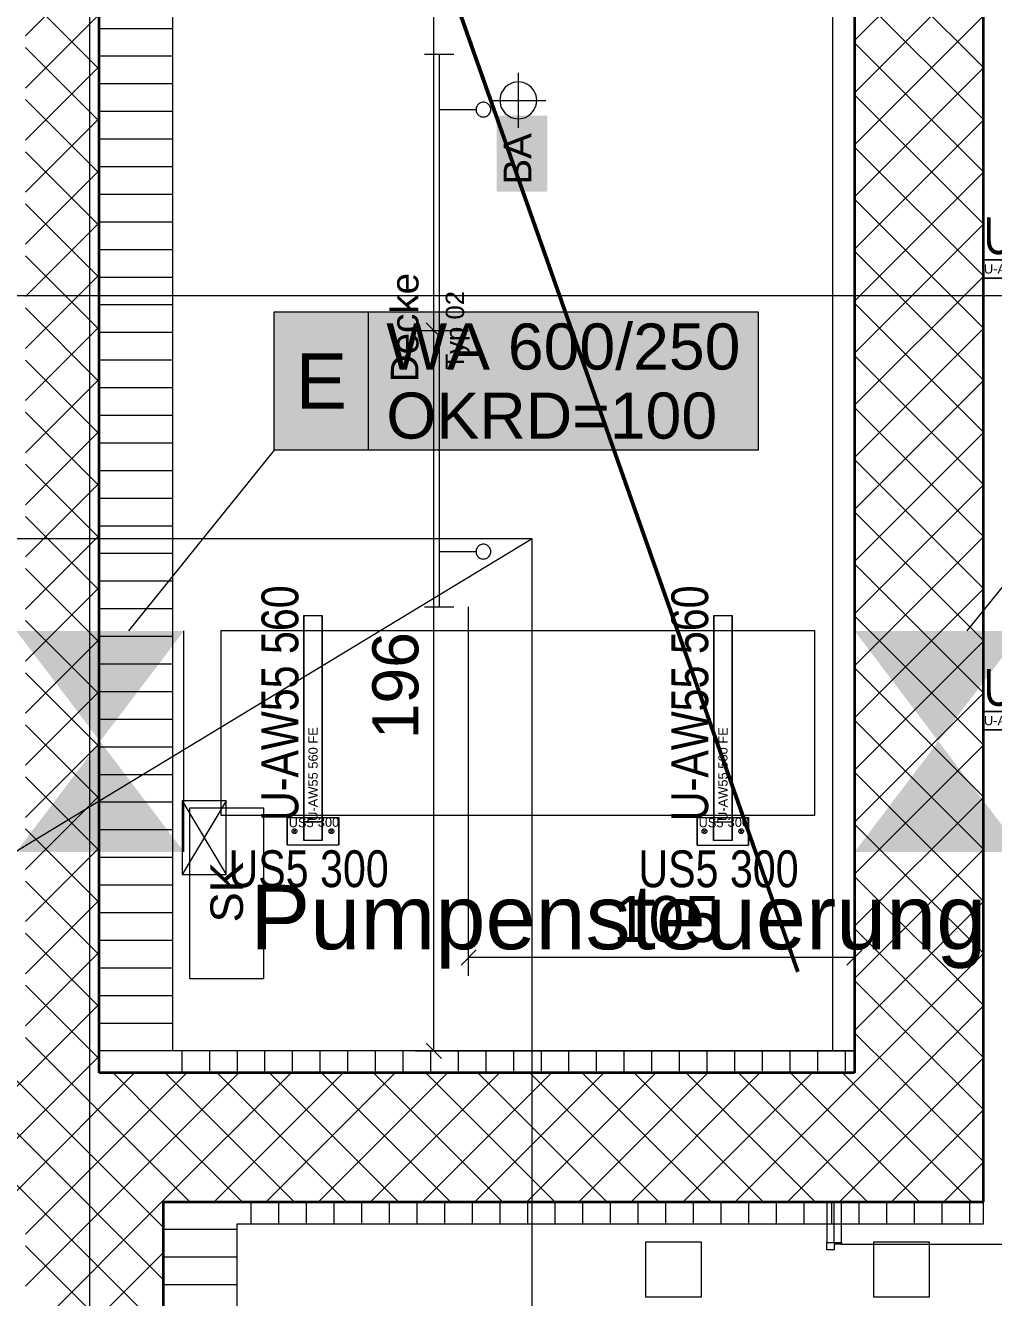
# Model space of a CAD drawing. Extents: x -1132 to 613, y -179 to 712.
# Drawn here: x -393.1 to -340.6, y 145.3 to 214.3 of the extents above; entities that cross this region are included whole.
import ezdxf
from ezdxf.lldxf.tags import DXFTag

# ---------------------------------------------------------------- set-up
doc = ezdxf.new("R2010")
doc.units = 0
doc.layers.get('0').update_dxf_attribs({"lineweight": 13})
for name, color, linetype, lineweight in [('A-____-NOTE-TEXT', 7, 'Continuous', 9), ('A-DETL-____-HDLN', 7, '_Verdeckte Linien_', 9), ('A-DETL-GENF-HDLN', 7, '_Verdeckte Linien_', 9), ('A-DOOR-FRAM-MCUT', 7, 'Continuous', 9), ('A-DOOR-OPNG-OTLN', 7, 'Continuous', 9), ('A-FLOR-____-OVHD', 7, 'Strichpunkt - Fein', 9), ('A-WALL-____-MCUT', 7, 'Continuous', 35), ('A-WALL-____-PATT', 7, 'Continuous', 35), ('A-WALL-FNSH-MCUT', 7, 'Continuous', 35), ('S-GRID-____-OTLN', 7, 'Continuous', 5)]:
    doc.layers.add(name, color=color, linetype=linetype, lineweight=lineweight)
for name, color, linetype, lineweight, true_color in [('EL01_VVV_Mass', 7, 'Continuous', 13, 0xb2b200), ('EL01_WAN_Aussparung Wand', 7, 'Continuous', 13, 0x7f5f3f), ('EL01_WAN_Aussparung Wand Text', 7, 'Continuous', 13, 0x7f5f3f), ('EL01_WAN_HLKS', 5, 'Continuous', 13, 0x0000ff), ('EL01_WAN_Leuchten', 7, 'Continuous', 13, 0x0080ff), ('EL01_WAN_Leuchtentyp', 7, 'Continuous', 13, 0x0099ff), ('EL01_WAN_Schlaufkasten', 1, 'Continuous', 13, 0xff0000), ('EL01_WAN_Starkstrom', 1, 'Continuous', 13, 0xff0000), ('EL01_WAN_Trassen', 40, 'Continuous', 13, 0xffbf00), ('EL01_WAN_Trassen Befestigung', 7, 'Continuous', 13, 0xb2b200), ('EL01_WAN_Verteiler Text', 1, 'Continuous', 13, 0xff0000), ('X_Geometrie', 3, 'Continuous', 50, 0x00ff00)]:
    doc.layers.add(name, color=color, linetype=linetype, lineweight=lineweight, true_color=true_color)
doc.styles.get("Standard").update_dxf_attribs({"font": 'arial.ttf'})
tags = doc.linetypes.add('_Rasterlinie_', pattern=[0.375, 0.2, -0.05, 0.075, -0.05]).pattern_tags.tags
tags[10:11] = [DXFTag(74, 4), DXFTag(75, 0), DXFTag(340, '0'), DXFTag(46, 1.0), DXFTag(50, 0.0), DXFTag(44, 0.0), DXFTag(45, 0.0)]
tags[8:9] = [DXFTag(74, 4), DXFTag(75, 0), DXFTag(340, '0'), DXFTag(46, 1.0), DXFTag(50, 0.0), DXFTag(44, 0.0), DXFTag(45, 0.0)]
tags[6:7] = [DXFTag(74, 4), DXFTag(75, 0), DXFTag(340, '0'), DXFTag(46, 1.0), DXFTag(50, 0.0), DXFTag(44, 0.0), DXFTag(45, 0.0)]
tags[4:5] = [DXFTag(74, 4), DXFTag(75, 0), DXFTag(340, '0'), DXFTag(46, 1.0), DXFTag(50, 0.0), DXFTag(44, 0.0), DXFTag(45, 0.0)]
tags = doc.linetypes.add('_Verdeckte Linien_', pattern=[0.15, 0.1, -0.05]).pattern_tags.tags
tags[6:7] = [DXFTag(74, 4), DXFTag(75, 0), DXFTag(340, '0'), DXFTag(46, 1.0), DXFTag(50, 0.0), DXFTag(44, 0.0), DXFTag(45, 0.0)]
tags[4:5] = [DXFTag(74, 4), DXFTag(75, 0), DXFTag(340, '0'), DXFTag(46, 1.0), DXFTag(50, 0.0), DXFTag(44, 0.0), DXFTag(45, 0.0)]
tags = doc.linetypes.add('Strichpunkt - Fein', pattern=[0.2, 0.1, -0.05, 0, -0.05]).pattern_tags.tags
tags[10:11] = [DXFTag(74, 4), DXFTag(75, 0), DXFTag(340, '0'), DXFTag(46, 1.0), DXFTag(50, 0.0), DXFTag(44, 0.0), DXFTag(45, 0.0)]
tags[8:9] = [DXFTag(74, 4), DXFTag(75, 0), DXFTag(340, '0'), DXFTag(46, 1.0), DXFTag(50, 0.0), DXFTag(44, 0.0), DXFTag(45, 0.0)]
tags[6:7] = [DXFTag(74, 4), DXFTag(75, 0), DXFTag(340, '0'), DXFTag(46, 1.0), DXFTag(50, 0.0), DXFTag(44, 0.0), DXFTag(45, 0.0)]
tags[4:5] = [DXFTag(74, 4), DXFTag(75, 0), DXFTag(340, '0'), DXFTag(46, 1.0), DXFTag(50, 0.0), DXFTag(44, 0.0), DXFTag(45, 0.0)]

# ---------------------------------------------------------------- blocks, each defined once
blk = doc.blocks.new('Referenz-A0UNPDE96I', base_point=(-1115.886, -117.372))
at = {"layer": 'A-____-NOTE-TEXT', "color": 0, "linetype": 'Continuous', "lineweight": 5, "ltscale": 0.13}
for p, q in [((-366.365, 211.778), (-366.365, 208.778)), ((-367.289, 210.661), (-367.331, 210.537)), ((-367.231, 210.778), (-367.289, 210.661)), ((-367.158, 210.887), (-367.231, 210.778)), ((-367.072, 210.985), (-367.158, 210.887)), ((-366.973, 211.072), (-367.072, 210.985)), ((-366.865, 211.144), (-366.973, 211.072)), ((-366.747, 211.202), (-366.865, 211.144)), ((-366.623, 211.244), (-366.747, 211.202)), ((-366.495, 211.27), (-366.623, 211.244)), ((-366.365, 211.278), (-366.495, 211.27)), ((-366.234, 211.27), (-366.365, 211.278)), ((-366.106, 211.244), (-366.234, 211.27)), ((-365.982, 211.202), (-366.106, 211.244)), ((-365.865, 211.144), (-365.982, 211.202)), ((-365.756, 211.072), (-365.865, 211.144)), ((-365.658, 210.985), (-365.756, 211.072)), ((-365.571, 210.887), (-365.658, 210.985)), ((-365.499, 210.778), (-365.571, 210.887)), ((-365.441, 210.661), (-365.499, 210.778)), ((-365.399, 210.537), (-365.441, 210.661)), ((-367.865, 210.278), (-364.865, 210.278)), ((-367.356, 210.409), (-367.365, 210.278)), ((-367.365, 210.278), (-367.356, 210.148)), ((-367.331, 210.537), (-367.356, 210.409)), ((-367.356, 210.148), (-367.331, 210.019)), ((-367.331, 210.019), (-367.289, 209.896)), ((-365.441, 209.896), (-365.399, 210.019)), ((-365.373, 210.409), (-365.399, 210.537)), ((-365.399, 210.019), (-365.373, 210.148)), ((-365.365, 210.278), (-365.373, 210.409)), ((-365.373, 210.148), (-365.365, 210.278)), ((-367.289, 209.896), (-367.231, 209.778)), ((-367.231, 209.778), (-367.158, 209.67)), ((-367.158, 209.67), (-367.072, 209.571)), ((-367.072, 209.571), (-366.973, 209.485)), ((-366.973, 209.485), (-366.865, 209.412)), ((-366.865, 209.412), (-366.747, 209.354)), ((-366.747, 209.354), (-366.623, 209.312)), ((-366.623, 209.312), (-366.495, 209.287)), ((-366.495, 209.287), (-366.365, 209.278)), ((-366.365, 209.278), (-366.234, 209.287)), ((-366.234, 209.287), (-366.106, 209.312)), ((-366.106, 209.312), (-365.982, 209.354)), ((-365.982, 209.354), (-365.865, 209.412)), ((-365.865, 209.412), (-365.756, 209.485)), ((-365.756, 209.485), (-365.658, 209.571)), ((-365.658, 209.571), (-365.571, 209.67)), ((-365.571, 209.67), (-365.499, 209.778)), ((-365.499, 209.778), (-365.441, 209.896))]:
    blk.add_line(p, q, dxfattribs=at)
at = {"layer": 'A-____-NOTE-TEXT', "color": 7, "linetype": 'Continuous', "lineweight": 5, "ltscale": 0.13, "true_color": 0xffffff}
for points in [[(-367.533, 205.327), (-364.78, 205.327), (-367.533, 209.444)], [(-364.78, 205.327), (-367.533, 209.444), (-364.78, 209.444)]]:
    blk.add_solid(points, dxfattribs=at)
at = {"layer": 'A-DETL-____-HDLN', "color": 0, "linetype": '_Verdeckte Linien_', "ltscale": 0.13}
for p, q in [((-365.615, 186.478), (-735.315, 186.478)), ((-365.615, 69.478), (-365.615, 186.478))]:
    blk.add_line(p, q, dxfattribs=at)
at = {"layer": 'A-DETL-GENF-HDLN', "color": 0, "linetype": '_Verdeckte Linien_', "ltscale": 0.13}
blk.add_line((-365.615, 186.478), (-735.315, -37.522), dxfattribs=at)
at = {"layer": 'A-DOOR-FRAM-MCUT', "color": 0, "linetype": 'Continuous', "ltscale": 0.13}
for p, q in [((-349.615, 148.278), (-348.815, 148.278)), ((-349.615, 147.878), (-349.615, 148.278)), ((-349.215, 147.878), (-349.615, 147.878)), ((-349.215, 148.178), (-349.215, 147.878)), ((-348.815, 148.178), (-349.215, 148.178)), ((-348.815, 148.278), (-348.815, 148.178))]:
    blk.add_line(p, q, dxfattribs=at)
at = {"layer": 'A-DOOR-OPNG-OTLN', "color": 0, "linetype": 'Continuous', "ltscale": 0.13}
blk.add_line((-348.815, 148.178), (-332.215, 148.178), dxfattribs=at)
at = {"layer": 'A-FLOR-____-OVHD', "color": 0, "linetype": 'Strichpunkt - Fein', "ltscale": 0.13}
blk.add_line((-349.315, 261.878), (-349.315, 158.678), dxfattribs=at)
at = {"layer": 'A-WALL-____-MCUT', "color": 0, "linetype": 'Continuous', "lineweight": 9, "ltscale": 0.13}
for p, q in [((-385.115, 158.678), (-385.115, 261.878)), ((-348.115, 158.678), (-385.115, 158.678)), ((-349.215, 148.278), (-349.215, 150.478)), ((-341.115, 149.278), (-341.115, 150.478)), ((-381.615, 78.478), (-381.615, 149.278)), ((-381.615, 149.278), (-341.115, 149.278))]:
    blk.add_line(p, q, dxfattribs=at)
at = {"layer": 'A-WALL-____-MCUT', "color": 0, "linetype": 'Continuous', "ltscale": 0.35}
for p, q in [((-389.115, 157.478), (-389.115, 261.678)), ((-348.115, 261.678), (-348.115, 157.478)), ((-341.115, 150.478), (-341.115, 261.678)), ((-348.115, 157.478), (-389.115, 157.478)), ((-385.615, 150.478), (-341.115, 150.478)), ((-385.615, 78.478), (-385.615, 150.478))]:
    blk.add_line(p, q, dxfattribs=at)
at = {"layer": 'A-WALL-____-PATT', "color": 0, "linetype": 'Continuous', "lineweight": 9, "ltscale": 0.13}
for p, q in [((-348.115, 213.521), (-341.115, 220.521)), ((-341.115, 212.059), (-348.115, 219.059)), ((-393.115, 213.776), (-389.115, 217.776)), ((-348.115, 210.692), (-341.115, 217.692)), ((-341.115, 209.23), (-348.115, 216.23)), ((-389.115, 211.975), (-393.115, 215.975)), ((-393.115, 210.947), (-389.115, 214.947)), ((-348.115, 207.864), (-341.115, 214.864)), ((-389.115, 214.187), (-385.115, 214.187)), ((-389.115, 209.147), (-393.115, 213.147)), ((-341.115, 206.402), (-348.115, 213.402)), ((-393.115, 208.119), (-389.115, 212.119)), ((-389.115, 212.687), (-385.115, 212.687)), ((-348.115, 205.036), (-341.115, 212.036)), ((-389.115, 211.187), (-385.115, 211.187)), ((-389.115, 206.319), (-393.115, 210.319)), ((-341.115, 203.573), (-348.115, 210.573)), ((-393.115, 205.29), (-389.115, 209.29)), ((-389.115, 209.687), (-385.115, 209.687)), ((-348.115, 202.207), (-341.115, 209.207)), ((-389.115, 208.187), (-385.115, 208.187)), ((-389.115, 203.49), (-393.115, 207.49)), ((-341.115, 200.745), (-348.115, 207.745)), ((-389.115, 206.687), (-385.115, 206.687)), ((-393.115, 202.462), (-389.115, 206.462)), ((-348.115, 199.379), (-341.115, 206.379)), ((-389.115, 205.187), (-385.115, 205.187)), ((-389.115, 200.662), (-393.115, 204.662)), ((-341.115, 197.917), (-348.115, 204.917)), ((-393.115, 199.634), (-389.115, 203.634)), ((-389.115, 203.687), (-385.115, 203.687)), ((-348.115, 196.55), (-341.115, 203.55)), ((-389.115, 197.833), (-393.115, 201.833)), ((-389.115, 202.187), (-385.115, 202.187)), ((-341.115, 195.088), (-348.115, 202.088)), ((-393.115, 196.805), (-389.115, 200.805)), ((-389.115, 200.687), (-385.115, 200.687)), ((-348.115, 193.722), (-341.115, 200.722)), ((-389.115, 195.005), (-393.115, 199.005)), ((-389.115, 199.187), (-385.115, 199.187)), ((-341.115, 192.26), (-348.115, 199.26)), ((-393.115, 193.977), (-389.115, 197.977)), ((-389.115, 197.687), (-385.115, 197.687)), ((-348.115, 190.893), (-341.115, 197.893)), ((-389.115, 192.176), (-393.115, 196.176)), ((-389.115, 196.187), (-385.115, 196.187)), ((-341.115, 189.431), (-348.115, 196.431)), ((-393.115, 191.148), (-389.115, 195.148)), ((-348.115, 188.065), (-341.115, 195.065)), ((-389.115, 194.687), (-385.115, 194.687)), ((-341.115, 186.603), (-348.115, 193.603)), ((-389.115, 189.348), (-393.115, 193.348)), ((-389.115, 193.187), (-385.115, 193.187)), ((-393.115, 188.32), (-389.115, 192.32)), ((-348.115, 185.237), (-341.115, 192.237)), ((-389.115, 191.687), (-385.115, 191.687)), ((-341.115, 183.774), (-348.115, 190.774)), ((-389.115, 186.52), (-393.115, 190.52)), ((-389.115, 190.187), (-385.115, 190.187)), ((-393.115, 185.491), (-389.115, 189.491)), ((-348.115, 182.408), (-341.115, 189.408)), ((-389.115, 188.687), (-385.115, 188.687)), ((-341.115, 180.946), (-348.115, 187.946)), ((-389.115, 183.691), (-393.115, 187.691)), ((-389.115, 187.187), (-385.115, 187.187)), ((-393.115, 182.663), (-389.115, 186.663)), ((-348.115, 179.58), (-341.115, 186.58)), ((-389.115, 185.687), (-385.115, 185.687)), ((-341.115, 178.118), (-348.115, 185.118)), ((-389.115, 180.863), (-393.115, 184.863)), ((-393.115, 179.835), (-389.115, 183.835)), ((-389.115, 184.187), (-385.115, 184.187)), ((-348.115, 176.751), (-341.115, 183.751)), ((-389.115, 182.687), (-385.115, 182.687)), ((-389.115, 178.034), (-393.115, 182.034)), ((-341.115, 175.289), (-348.115, 182.289)), ((-393.115, 177.006), (-389.115, 181.006)), ((-389.115, 181.187), (-385.115, 181.187)), ((-348.115, 173.923), (-341.115, 180.923)), ((-389.115, 179.687), (-385.115, 179.687)), ((-389.115, 175.206), (-393.115, 179.206)), ((-341.115, 172.461), (-348.115, 179.461)), ((-389.115, 178.187), (-385.115, 178.187)), ((-393.115, 174.178), (-389.115, 178.178)), ((-348.115, 171.094), (-341.115, 178.094)), ((-389.115, 172.378), (-393.115, 176.378)), ((-389.115, 176.687), (-385.115, 176.687)), ((-341.115, 169.632), (-348.115, 176.632)), ((-393.115, 171.349), (-389.115, 175.349)), ((-389.115, 175.187), (-385.115, 175.187)), ((-348.115, 168.266), (-341.115, 175.266)), ((-389.115, 169.549), (-393.115, 173.549)), ((-389.115, 173.687), (-385.115, 173.687)), ((-341.115, 166.804), (-348.115, 173.804)), ((-393.115, 168.521), (-389.115, 172.521)), ((-389.115, 172.187), (-385.115, 172.187)), ((-348.115, 165.438), (-341.115, 172.438)), ((-389.115, 166.721), (-393.115, 170.721)), ((-389.115, 170.687), (-385.115, 170.687)), ((-341.115, 163.975), (-348.115, 170.975)), ((-393.115, 165.692), (-389.115, 169.692)), ((-348.115, 162.609), (-341.115, 169.609)), ((-389.115, 169.187), (-385.115, 169.187)), ((-389.115, 163.892), (-393.115, 167.892)), ((-341.115, 161.147), (-348.115, 168.147)), ((-389.115, 167.687), (-385.115, 167.687)), ((-393.115, 162.864), (-389.115, 166.864)), ((-348.115, 159.781), (-341.115, 166.781)), ((-389.115, 166.187), (-385.115, 166.187)), ((-389.115, 161.064), (-393.115, 165.064)), ((-341.115, 158.319), (-348.115, 165.319)), ((-389.115, 164.687), (-385.115, 164.687)), ((-393.115, 160.036), (-389.115, 164.036)), ((-347.589, 157.478), (-341.115, 163.952)), ((-389.115, 163.187), (-385.115, 163.187)), ((-343.103, 157.478), (-348.115, 162.49)), ((-389.115, 158.235), (-393.115, 162.235)), ((-389.115, 161.687), (-385.115, 161.687)), ((-392.844, 157.478), (-389.115, 161.207)), ((-344.76, 157.478), (-341.115, 161.124)), ((-389.115, 160.187), (-385.115, 160.187)), ((-345.931, 157.478), (-348.115, 159.662)), ((-391.186, 157.478), (-393.115, 159.407)), ((-390.015, 157.478), (-389.115, 158.379)), ((-389.115, 158.687), (-385.115, 158.687)), ((-384.614, 157.478), (-384.614, 158.678)), ((-383.114, 157.478), (-383.114, 158.678)), ((-381.614, 157.478), (-381.614, 158.678)), ((-380.114, 157.478), (-380.114, 158.678)), ((-378.614, 157.478), (-378.614, 158.678)), ((-377.114, 157.478), (-377.114, 158.678)), ((-375.614, 157.478), (-375.614, 158.678)), ((-374.114, 157.478), (-374.114, 158.678)), ((-372.614, 157.478), (-372.614, 158.678)), ((-371.114, 157.478), (-371.114, 158.678)), ((-369.614, 157.478), (-369.614, 158.678)), ((-368.114, 157.478), (-368.114, 158.678)), ((-366.614, 157.478), (-366.614, 158.678)), ((-365.114, 157.478), (-365.114, 158.678)), ((-363.614, 157.478), (-363.614, 158.678)), ((-362.114, 157.478), (-362.114, 158.678)), ((-360.614, 157.478), (-360.614, 158.678)), ((-359.114, 157.478), (-359.114, 158.678)), ((-357.614, 157.478), (-357.614, 158.678)), ((-356.114, 157.478), (-356.114, 158.678)), ((-354.614, 157.478), (-354.614, 158.678)), ((-353.114, 157.478), (-353.114, 158.678)), ((-351.614, 157.478), (-351.614, 158.678)), ((-350.114, 157.478), (-350.114, 158.678)), ((-348.614, 157.478), (-348.614, 158.678)), ((-341.932, 157.478), (-341.115, 158.295)), ((-393.115, 156.579), (-394.014, 157.478)), ((-393.115, 157.207), (-392.844, 157.478)), ((-393.115, 154.379), (-390.015, 157.478)), ((-393.115, 151.55), (-387.187, 157.478)), ((-385.615, 151.907), (-391.186, 157.478)), ((-385.615, 154.735), (-388.358, 157.478)), ((-385.615, 156.222), (-384.358, 157.478)), ((-385.615, 153.393), (-381.53, 157.478)), ((-385.615, 150.565), (-378.701, 157.478)), ((-378.529, 150.478), (-385.529, 157.478)), ((-382.873, 150.478), (-375.873, 157.478)), ((-375.701, 150.478), (-382.701, 157.478)), ((-380.045, 150.478), (-373.045, 157.478)), ((-372.872, 150.478), (-379.872, 157.478)), ((-377.216, 150.478), (-370.216, 157.478)), ((-370.044, 150.478), (-377.044, 157.478)), ((-374.388, 150.478), (-367.388, 157.478)), ((-367.215, 150.478), (-374.215, 157.478)), ((-371.559, 150.478), (-364.559, 157.478)), ((-364.387, 150.478), (-371.387, 157.478)), ((-368.731, 150.478), (-361.731, 157.478)), ((-361.559, 150.478), (-368.559, 157.478)), ((-365.902, 150.478), (-358.902, 157.478)), ((-358.73, 150.478), (-365.73, 157.478)), ((-363.074, 150.478), (-356.074, 157.478)), ((-355.902, 150.478), (-362.902, 157.478)), ((-360.246, 150.478), (-353.246, 157.478)), ((-353.073, 150.478), (-360.073, 157.478)), ((-357.417, 150.478), (-350.417, 157.478)), ((-350.245, 150.478), (-357.245, 157.478)), ((-354.589, 150.478), (-347.589, 157.478)), ((-347.416, 150.478), (-354.416, 157.478)), ((-351.76, 150.478), (-344.76, 157.478)), ((-344.588, 150.478), (-351.588, 157.478)), ((-348.932, 150.478), (-341.932, 157.478)), ((-341.76, 150.478), (-348.76, 157.478)), ((-341.115, 152.662), (-345.931, 157.478)), ((-341.115, 155.49), (-343.103, 157.478)), ((-395.215, 155.107), (-393.115, 157.207)), ((-385.615, 149.079), (-393.115, 156.579)), ((-393.115, 148.722), (-385.615, 156.222)), ((-393.115, 153.75), (-395.215, 155.85)), ((-346.103, 150.478), (-341.115, 155.467)), ((-381.358, 150.478), (-385.615, 154.735)), ((-395.215, 152.279), (-393.115, 154.379)), ((-385.615, 146.25), (-393.115, 153.75)), ((-393.115, 145.893), (-385.615, 153.393)), ((-393.115, 150.922), (-395.215, 153.022)), ((-343.275, 150.478), (-341.115, 152.639)), ((-394.187, 150.478), (-393.115, 151.55)), ((-384.186, 150.478), (-385.615, 151.907)), ((-385.615, 143.422), (-393.115, 150.922)), ((-393.115, 143.065), (-385.615, 150.565)), ((-380.874, 150.478), (-380.874, 149.278)), ((-379.374, 150.478), (-379.374, 149.278)), ((-377.874, 150.478), (-377.874, 149.278)), ((-376.374, 150.478), (-376.374, 149.278)), ((-374.874, 150.478), (-374.874, 149.278)), ((-373.374, 150.478), (-373.374, 149.278)), ((-371.874, 150.478), (-371.874, 149.278)), ((-370.374, 150.478), (-370.374, 149.278)), ((-368.874, 150.478), (-368.874, 149.278)), ((-367.374, 150.478), (-367.374, 149.278)), ((-365.874, 150.478), (-365.874, 149.278)), ((-364.374, 150.478), (-364.374, 149.278)), ((-362.874, 150.478), (-362.874, 149.278)), ((-361.374, 150.478), (-361.374, 149.278)), ((-359.874, 150.478), (-359.874, 149.278)), ((-358.374, 150.478), (-358.374, 149.278)), ((-356.874, 150.478), (-356.874, 149.278)), ((-355.374, 150.478), (-355.374, 149.278)), ((-353.874, 150.478), (-353.874, 149.278)), ((-352.374, 150.478), (-352.374, 149.278)), ((-350.874, 150.478), (-350.874, 149.278)), ((-349.374, 150.478), (-349.374, 149.278)), ((-347.874, 150.478), (-347.874, 149.278)), ((-346.374, 150.478), (-346.374, 149.278)), ((-344.874, 150.478), (-344.874, 149.278)), ((-343.374, 150.478), (-343.374, 149.278)), ((-341.874, 150.478), (-341.874, 149.278)), ((-385.615, 148.987), (-381.615, 148.987)), ((-385.615, 140.593), (-393.115, 148.093)), ((-393.115, 140.237), (-385.615, 147.737)), ((-385.615, 147.487), (-381.615, 147.487)), ((-385.615, 145.987), (-381.615, 145.987))]:
    blk.add_line(p, q, dxfattribs=at)
at = {"layer": 'A-WALL-FNSH-MCUT', "color": 0, "linetype": 'Continuous', "lineweight": 9, "ltscale": 0.13}
for p, q in [((-349.615, 150.478), (-349.615, 148.278)), ((-348.815, 148.278), (-348.815, 150.478)), ((-349.615, 148.278), (-348.815, 148.278))]:
    blk.add_line(p, q, dxfattribs=at)
at = {"layer": 'S-GRID-____-OTLN', "color": 0, "linetype": '_Rasterlinie_', "ltscale": 0.13}
for p, q in [((-389.615, -113.603), (-389.615, 631.478)), ((-1107.612, 199.678), (103.376, 199.678))]:
    blk.add_line(p, q, dxfattribs=at)
at = {"layer": 'X_Geometrie', "color": 0, "linetype": 'Continuous', "ltscale": 0.5}
blk.add_line((-385.387, 260.064), (-351.193, 162.962), dxfattribs=at)
at = {"layer": 'A-____-NOTE-TEXT', "color": 0, "linetype": 'Continuous', "lineweight": 5, "ltscale": 0.13, "insert": (-367.158, 205.702), "char_height": 1.5, "attachment_point": 1, "rotation": 90}
blk.add_mtext('{\\fArial;BA}', dxfattribs=at)
blk = doc.blocks.new('IfcObject-A0UNPDEN6I', base_point=(-358.057, 171.102))
at = {"layer": 'EL01_WAN_Trassen', "linetype": 'ByBlock', "lineweight": -2, "ltscale": 0.13}
for p, q in [((-355.757, 182.302), (-354.757, 182.302)), ((-355.757, 182.302), (-354.757, 182.302)), ((-355.757, 171.102), (-355.757, 182.302)), ((-355.757, 182.302), (-355.757, 182.302)), ((-355.757, 182.302), (-355.757, 171.102)), ((-354.757, 171.102), (-354.757, 182.302)), ((-354.757, 182.302), (-354.757, 182.302)), ((-354.757, 182.302), (-354.757, 171.102)), ((-355.757, 171.102), (-354.757, 171.102)), ((-355.757, 171.102), (-354.757, 171.102)), ((-355.757, 171.102), (-355.757, 171.102)), ((-354.757, 171.102), (-354.757, 171.102))]:
    blk.add_line(p, q, dxfattribs=at)
at = {"layer": 'EL01_WAN_Trassen', "lineweight": -2, "attachment_point": 1, "rotation": 90}
for s, insert, char_height in [('{\\W0.8;\\fArial;U-AW55 560}', (-358.057, 171.149), 2), ('{\\fArial;U-AW55 560 FE}', (-355.507, 171.157), 0.5)]:
    blk.add_mtext(s, dxfattribs=dict(at, insert=insert, char_height=char_height))
blk = doc.blocks.new('IfcObject-A0UNPDFV6I', base_point=(-382.094, 167.564))
at = {"layer": 'EL01_WAN_Trassen', "linetype": 'ByBlock', "lineweight": -2, "ltscale": 0.13}
for p, q in [((-378.91, 171.353), (-376.11, 171.353)), ((-378.91, 171.353), (-376.11, 171.353)), ((-378.91, 169.853), (-378.91, 171.353)), ((-378.91, 171.353), (-378.91, 171.353)), ((-378.91, 171.353), (-378.91, 169.853)), ((-376.11, 169.853), (-376.11, 171.353)), ((-376.11, 171.353), (-376.11, 171.353)), ((-376.11, 171.353), (-376.11, 169.853)), ((-378.64, 170.603), (-378.635, 170.637)), ((-378.635, 170.57), (-378.64, 170.603)), ((-378.635, 170.637), (-378.622, 170.668)), ((-378.622, 170.668), (-378.602, 170.695)), ((-378.602, 170.695), (-378.575, 170.716)), ((-378.418, 170.512), (-378.602, 170.695)), ((-378.602, 170.512), (-378.418, 170.695)), ((-378.575, 170.716), (-378.543, 170.729)), ((-378.543, 170.729), (-378.51, 170.733)), ((-378.51, 170.733), (-378.476, 170.729)), ((-378.476, 170.729), (-378.445, 170.716)), ((-378.445, 170.716), (-378.418, 170.695)), ((-378.418, 170.695), (-378.397, 170.668)), ((-378.397, 170.668), (-378.384, 170.637)), ((-378.384, 170.637), (-378.38, 170.603)), ((-378.38, 170.603), (-378.384, 170.57)), ((-377.01, 171.103), (-378.01, 171.103)), ((-377.01, 171.103), (-378.01, 171.103)), ((-378.01, 170.103), (-378.01, 171.103)), ((-378.01, 171.103), (-378.01, 171.103)), ((-378.01, 171.103), (-378.01, 170.103)), ((-377.01, 170.103), (-377.01, 171.103)), ((-377.01, 171.103), (-377.01, 171.103)), ((-377.01, 171.103), (-377.01, 170.103)), ((-376.64, 170.603), (-376.635, 170.637)), ((-376.635, 170.57), (-376.64, 170.603)), ((-376.635, 170.637), (-376.622, 170.668)), ((-376.622, 170.668), (-376.602, 170.695)), ((-376.602, 170.695), (-376.575, 170.716)), ((-376.602, 170.695), (-376.418, 170.512)), ((-376.602, 170.512), (-376.418, 170.695)), ((-376.575, 170.716), (-376.543, 170.729)), ((-376.543, 170.729), (-376.51, 170.733)), ((-376.51, 170.733), (-376.476, 170.729)), ((-376.476, 170.729), (-376.445, 170.716)), ((-376.445, 170.716), (-376.418, 170.695)), ((-376.418, 170.695), (-376.397, 170.668)), ((-376.397, 170.668), (-376.384, 170.637)), ((-376.384, 170.637), (-376.38, 170.603)), ((-376.38, 170.603), (-376.384, 170.57)), ((-378.622, 170.538), (-378.635, 170.57)), ((-378.602, 170.512), (-378.622, 170.538)), ((-378.575, 170.491), (-378.602, 170.512)), ((-378.543, 170.478), (-378.575, 170.491)), ((-378.51, 170.473), (-378.543, 170.478)), ((-378.476, 170.478), (-378.51, 170.473)), ((-378.445, 170.491), (-378.476, 170.478)), ((-378.418, 170.512), (-378.445, 170.491)), ((-378.397, 170.538), (-378.418, 170.512)), ((-378.384, 170.57), (-378.397, 170.538)), ((-377.01, 170.103), (-378.01, 170.103)), ((-377.01, 170.103), (-378.01, 170.103)), ((-378.01, 170.103), (-378.01, 170.103)), ((-377.01, 170.103), (-377.01, 170.103)), ((-376.622, 170.538), (-376.635, 170.57)), ((-376.602, 170.512), (-376.622, 170.538)), ((-376.575, 170.491), (-376.602, 170.512)), ((-376.543, 170.478), (-376.575, 170.491)), ((-376.51, 170.473), (-376.543, 170.478)), ((-376.476, 170.478), (-376.51, 170.473)), ((-376.445, 170.491), (-376.476, 170.478)), ((-376.418, 170.512), (-376.445, 170.491)), ((-376.397, 170.538), (-376.418, 170.512)), ((-376.384, 170.57), (-376.397, 170.538)), ((-378.91, 169.853), (-376.11, 169.853)), ((-378.91, 169.853), (-376.11, 169.853)), ((-378.91, 169.853), (-378.91, 169.853)), ((-376.11, 169.853), (-376.11, 169.853))]:
    blk.add_line(p, q, dxfattribs=at)
at = {"layer": 'EL01_WAN_Trassen', "lineweight": -2, "attachment_point": 1}
for s, insert, char_height in [('{\\fArial;US5}', (-378.829, 171.319), 0.5), ('{\\fArial;300}', (-377.25, 171.341), 0.5), ('{\\W0.8;\\fArial;US5 300}', (-382.094, 169.564), 2)]:
    blk.add_mtext(s, dxfattribs=dict(at, insert=insert, char_height=char_height))
blk = doc.blocks.new('Wanddurchbruch-A0UNPDK56I', base_point=(-348.113, 169.478))
at = {"color": 0, "linetype": 'ByBlock', "lineweight": -2, "ltscale": 0.13}
for p, q in [((-348.113, 169.478), (-348.113, 181.478)), ((-339.013, 169.478), (-339.013, 181.478))]:
    blk.add_line(p, q, dxfattribs=at)
for points in [[(-343.563, 175.478), (-339.013, 181.478), (-348.113, 181.478)], [(-348.113, 169.478), (-339.013, 169.478), (-343.563, 175.478)]]:
    blk.add_solid(points, dxfattribs=at)
blk = doc.blocks.new('Durchbruch beschriften-A0UNPDK76I', base_point=(-342.013, 181.478))
at = {"color": 0, "linetype": 'ByBlock', "lineweight": -2, "ltscale": 0.13}
for p, q in [((-334.118, 191.289), (-334.118, 198.789)), ((-334.118, 198.789), (-307.85, 198.789)), ((-328.997, 191.289), (-328.997, 198.789)), ((-307.85, 198.789), (-307.85, 191.289)), ((-334.118, 191.289), (-342.013, 181.478)), ((-307.85, 191.289), (-334.118, 191.289))]:
    blk.add_line(p, q, dxfattribs=at)
at = {"color": 7, "linetype": 'ByBlock', "lineweight": -2, "ltscale": 0.13, "true_color": 0xffffff}
for points in [[(-334.118, 191.289), (-307.85, 191.289), (-334.118, 198.789)], [(-307.85, 191.289), (-334.118, 198.789), (-307.85, 198.789)]]:
    blk.add_solid(points, dxfattribs=at)
at = {"color": 0, "linetype": 'ByBlock', "lineweight": -2, "ltscale": 0.13, "char_height": 2.5, "attachment_point": 1}
for s, insert in [('{\\fArial; WA 600/250 }', (-328.997, 198.164)), ('{\\fArial; OKRD=100 }', (-328.997, 194.414))]:
    blk.add_mtext(s, dxfattribs=dict(at, insert=insert))
at = {"color": 40, "linetype": 'ByBlock', "lineweight": -2, "ltscale": 0.13, "true_color": 0xffbf00, "insert": (-332.954, 196.539), "char_height": 3, "attachment_point": 1}
blk.add_mtext('{\\fArial;E}', dxfattribs=at)
blk = doc.blocks.new('Kabelkanal-A0UNPDKR6I', base_point=(-382.51, 171.478))
at = {"color": 0, "linetype": 'ByBlock', "lineweight": -2, "ltscale": 0.13}
for p, q in [((-350.27, 181.478), (-382.51, 181.478)), ((-382.51, 181.478), (-382.51, 171.478)), ((-350.27, 171.478), (-350.27, 181.478)), ((-382.51, 171.478), (-350.27, 171.478))]:
    blk.add_line(p, q, dxfattribs=at)
blk = doc.blocks.new('IfcObject-A0UNPDMF6I', base_point=(-341.146, 200.627))
at = {"layer": 'EL01_WAN_Trassen', "linetype": 'ByBlock', "lineweight": -2, "ltscale": 0.13}
for p, q in [((-341.146, 201.627), (-341.146, 200.627)), ((-341.146, 201.627), (-341.146, 200.627)), ((-341.146, 201.627), (-329.946, 201.627)), ((-329.946, 201.627), (-341.146, 201.627)), ((-341.146, 201.627), (-341.146, 201.627)), ((-329.946, 201.627), (-329.946, 200.627)), ((-329.946, 201.627), (-329.946, 200.627)), ((-329.946, 201.627), (-329.946, 201.627)), ((-341.146, 200.627), (-329.946, 200.627)), ((-329.946, 200.627), (-341.146, 200.627)), ((-341.146, 200.627), (-341.146, 200.627)), ((-329.946, 200.627), (-329.946, 200.627))]:
    blk.add_line(p, q, dxfattribs=at)
at = {"layer": 'EL01_WAN_Trassen', "lineweight": -2, "attachment_point": 1}
for s, insert, char_height in [('{\\W0.8;\\fArial;U-AW55 560}', (-341.1, 203.927), 2), ('{\\fArial;U-AW55 560 FE}', (-341.091, 201.377), 0.5)]:
    blk.add_mtext(s, dxfattribs=dict(at, insert=insert, char_height=char_height))
blk = doc.blocks.new('IfcObject-A0UNPDOF6I', base_point=(-359.847, 167.559))
at = {"layer": 'EL01_WAN_Trassen', "linetype": 'ByBlock', "lineweight": -2, "ltscale": 0.13}
for p, q in [((-356.663, 171.349), (-353.863, 171.349)), ((-356.663, 171.349), (-353.863, 171.349)), ((-356.663, 169.849), (-356.663, 171.349)), ((-356.663, 171.349), (-356.663, 171.349)), ((-356.663, 171.349), (-356.663, 169.849)), ((-353.863, 169.849), (-353.863, 171.349)), ((-353.863, 171.349), (-353.863, 171.349)), ((-353.863, 171.349), (-353.863, 169.849)), ((-356.393, 170.599), (-356.389, 170.632)), ((-356.389, 170.565), (-356.393, 170.599)), ((-356.389, 170.632), (-356.376, 170.664)), ((-356.376, 170.664), (-356.355, 170.69)), ((-356.355, 170.69), (-356.328, 170.711)), ((-356.171, 170.507), (-356.355, 170.69)), ((-356.355, 170.507), (-356.171, 170.69)), ((-356.328, 170.711), (-356.297, 170.724)), ((-356.297, 170.724), (-356.263, 170.729)), ((-356.263, 170.729), (-356.23, 170.724)), ((-356.23, 170.724), (-356.198, 170.711)), ((-356.198, 170.711), (-356.171, 170.69)), ((-356.171, 170.69), (-356.151, 170.664)), ((-356.151, 170.664), (-356.138, 170.632)), ((-356.138, 170.632), (-356.133, 170.599)), ((-356.133, 170.599), (-356.138, 170.565)), ((-354.763, 171.099), (-355.763, 171.099)), ((-354.763, 171.099), (-355.763, 171.099)), ((-355.763, 170.099), (-355.763, 171.099)), ((-355.763, 171.099), (-355.763, 171.099)), ((-355.763, 171.099), (-355.763, 170.099)), ((-354.763, 170.099), (-354.763, 171.099)), ((-354.763, 171.099), (-354.763, 171.099)), ((-354.763, 171.099), (-354.763, 170.099)), ((-354.393, 170.599), (-354.389, 170.632)), ((-354.389, 170.565), (-354.393, 170.599)), ((-354.389, 170.632), (-354.376, 170.664)), ((-354.376, 170.664), (-354.355, 170.69)), ((-354.355, 170.69), (-354.328, 170.711)), ((-354.355, 170.69), (-354.171, 170.507)), ((-354.355, 170.507), (-354.171, 170.69)), ((-354.328, 170.711), (-354.297, 170.724)), ((-354.297, 170.724), (-354.263, 170.729)), ((-354.263, 170.729), (-354.23, 170.724)), ((-354.23, 170.724), (-354.198, 170.711)), ((-354.198, 170.711), (-354.171, 170.69)), ((-354.171, 170.69), (-354.151, 170.664)), ((-354.151, 170.664), (-354.138, 170.632)), ((-354.138, 170.632), (-354.133, 170.599)), ((-354.133, 170.599), (-354.138, 170.565)), ((-356.376, 170.534), (-356.389, 170.565)), ((-356.355, 170.507), (-356.376, 170.534)), ((-356.328, 170.486), (-356.355, 170.507)), ((-356.297, 170.473), (-356.328, 170.486)), ((-356.263, 170.469), (-356.297, 170.473)), ((-356.23, 170.473), (-356.263, 170.469)), ((-356.198, 170.486), (-356.23, 170.473)), ((-356.171, 170.507), (-356.198, 170.486)), ((-356.151, 170.534), (-356.171, 170.507)), ((-356.138, 170.565), (-356.151, 170.534)), ((-354.763, 170.099), (-355.763, 170.099)), ((-354.763, 170.099), (-355.763, 170.099)), ((-355.763, 170.099), (-355.763, 170.099)), ((-354.763, 170.099), (-354.763, 170.099)), ((-354.376, 170.534), (-354.389, 170.565)), ((-354.355, 170.507), (-354.376, 170.534)), ((-354.328, 170.486), (-354.355, 170.507)), ((-354.297, 170.473), (-354.328, 170.486)), ((-354.263, 170.469), (-354.297, 170.473)), ((-354.23, 170.473), (-354.263, 170.469)), ((-354.198, 170.486), (-354.23, 170.473)), ((-354.171, 170.507), (-354.198, 170.486)), ((-354.151, 170.534), (-354.171, 170.507)), ((-354.138, 170.565), (-354.151, 170.534)), ((-356.663, 169.849), (-353.863, 169.849)), ((-356.663, 169.849), (-353.863, 169.849)), ((-356.663, 169.849), (-356.663, 169.849)), ((-353.863, 169.849), (-353.863, 169.849))]:
    blk.add_line(p, q, dxfattribs=at)
at = {"layer": 'EL01_WAN_Trassen', "lineweight": -2, "attachment_point": 1}
for s, insert, char_height in [('{\\fArial;US5}', (-356.583, 171.314), 0.5), ('{\\fArial;300}', (-355.004, 171.337), 0.5), ('{\\W0.8;\\fArial;US5 300}', (-359.847, 169.559), 2)]:
    blk.add_mtext(s, dxfattribs=dict(at, insert=insert, char_height=char_height))
blk = doc.blocks.new('IfcObject-A0UNPDOT6I', base_point=(-380.303, 171.107))
at = {"layer": 'EL01_WAN_Trassen', "linetype": 'ByBlock', "lineweight": -2, "ltscale": 0.13}
for p, q in [((-378.003, 182.307), (-377.003, 182.307)), ((-378.003, 182.307), (-377.003, 182.307)), ((-378.003, 171.107), (-378.003, 182.307)), ((-378.003, 182.307), (-378.003, 182.307)), ((-378.003, 182.307), (-378.003, 171.107)), ((-377.003, 171.107), (-377.003, 182.307)), ((-377.003, 182.307), (-377.003, 182.307)), ((-377.003, 182.307), (-377.003, 171.107)), ((-378.003, 171.107), (-377.003, 171.107)), ((-378.003, 171.107), (-377.003, 171.107)), ((-378.003, 171.107), (-378.003, 171.107)), ((-377.003, 171.107), (-377.003, 171.107))]:
    blk.add_line(p, q, dxfattribs=at)
at = {"layer": 'EL01_WAN_Trassen', "lineweight": -2, "attachment_point": 1, "rotation": 90}
for s, insert, char_height in [('{\\W0.8;\\fArial;U-AW55 560}', (-380.303, 171.154), 2), ('{\\fArial;U-AW55 560 FE}', (-377.753, 171.162), 0.5)]:
    blk.add_mtext(s, dxfattribs=dict(at, insert=insert, char_height=char_height))
blk = doc.blocks.new('IfcObject-A0UNPDP36I', base_point=(-341.146, 176.107))
at = {"layer": 'EL01_WAN_Trassen', "linetype": 'ByBlock', "lineweight": -2, "ltscale": 0.13}
for p, q in [((-341.146, 177.107), (-341.146, 176.107)), ((-341.146, 177.107), (-341.146, 176.107)), ((-341.146, 177.107), (-329.946, 177.107)), ((-329.946, 177.107), (-341.146, 177.107)), ((-341.146, 177.107), (-341.146, 177.107)), ((-329.946, 177.107), (-329.946, 176.107)), ((-329.946, 177.107), (-329.946, 176.107)), ((-329.946, 177.107), (-329.946, 177.107)), ((-341.146, 176.107), (-329.946, 176.107)), ((-329.946, 176.107), (-341.146, 176.107)), ((-341.146, 176.107), (-341.146, 176.107)), ((-329.946, 176.107), (-329.946, 176.107))]:
    blk.add_line(p, q, dxfattribs=at)
at = {"layer": 'EL01_WAN_Trassen', "lineweight": -2, "attachment_point": 1}
for s, insert, char_height in [('{\\W0.8;\\fArial;U-AW55 560}', (-341.1, 179.407), 2), ('{\\fArial;U-AW55 560 FE}', (-341.091, 176.857), 0.5)]:
    blk.add_mtext(s, dxfattribs=dict(at, insert=insert, char_height=char_height))
blk = doc.blocks.new('Wanddurchbruch-A0UNPDSR6I', base_point=(-393.613, 169.478))
at = {"color": 0, "linetype": 'ByBlock', "lineweight": -2, "ltscale": 0.13}
for p, q in [((-393.613, 169.478), (-393.613, 181.478)), ((-384.513, 169.478), (-384.513, 181.478))]:
    blk.add_line(p, q, dxfattribs=at)
for points in [[(-389.063, 175.478), (-384.513, 181.478), (-393.613, 181.478)], [(-393.613, 169.478), (-384.513, 169.478), (-389.063, 175.478)]]:
    blk.add_solid(points, dxfattribs=at)
blk = doc.blocks.new('Durchbruch beschriften-A0UNPDST6I', base_point=(-387.513, 181.478))
at = {"color": 0, "linetype": 'ByBlock', "lineweight": -2, "ltscale": 0.13}
for p, q in [((-379.618, 191.289), (-379.618, 198.789)), ((-379.618, 198.789), (-353.35, 198.789)), ((-374.497, 191.289), (-374.497, 198.789)), ((-353.35, 198.789), (-353.35, 191.289)), ((-379.618, 191.289), (-387.513, 181.478)), ((-353.35, 191.289), (-379.618, 191.289))]:
    blk.add_line(p, q, dxfattribs=at)
at = {"color": 7, "linetype": 'ByBlock', "lineweight": -2, "ltscale": 0.13, "true_color": 0xffffff}
for points in [[(-379.618, 191.289), (-353.35, 191.289), (-379.618, 198.789)], [(-353.35, 191.289), (-379.618, 198.789), (-353.35, 198.789)]]:
    blk.add_solid(points, dxfattribs=at)
at = {"color": 0, "linetype": 'ByBlock', "lineweight": -2, "ltscale": 0.13, "char_height": 2.5, "attachment_point": 1}
for s, insert in [('{\\fArial; WA 600/250 }', (-374.497, 198.164)), ('{\\fArial; OKRD=100 }', (-374.497, 194.414))]:
    blk.add_mtext(s, dxfattribs=dict(at, insert=insert))
at = {"color": 40, "linetype": 'ByBlock', "lineweight": -2, "ltscale": 0.13, "true_color": 0xffbf00, "insert": (-378.454, 196.539), "char_height": 3, "attachment_point": 1}
blk.add_mtext('{\\fArial;E}', dxfattribs=at)
blk = doc.blocks.new('Deckendose UP-A0UNPEDL6I', base_point=(-359.44, 145.3))
at = {"color": 0, "lineweight": -2}
for p, q in [((-359.44, 148.3), (-356.44, 148.3)), ((-359.44, 145.3), (-359.44, 148.3)), ((-356.44, 148.3), (-356.44, 145.3)), ((-356.44, 145.3), (-359.44, 145.3))]:
    blk.add_line(p, q, dxfattribs=at)
blk = doc.blocks.new('Maß-A0UNPEJN6I', base_point=(-374.288, 158.265))
at = {"color": 0, "lineweight": -2}
for p, q in [((-371.954, 197.778), (-369.059, 197.778)), ((-371.368, 198.192), (-370.541, 197.365)), ((-370.954, 158.678), (-370.954, 197.778)), ((-371.368, 159.092), (-370.541, 158.265)), ((-371.954, 158.678), (-348.113, 158.678))]:
    blk.add_line(p, q, dxfattribs=at)
at = {"color": 0, "lineweight": -2, "insert": (-374.288, 175.587), "char_height": 2.5, "attachment_point": 1, "rotation": 90}
blk.add_mtext('{\\fArial;196}', dxfattribs=at)
blk = doc.blocks.new('Schlaufkasten Decke (multi)-A0UNPEM16I', base_point=(-384.192, 162.589))
at = {"color": 0, "linetype": 'ByBlock', "lineweight": -2, "ltscale": 0.13}
for p, q in [((-384.192, 171.869), (-380.192, 171.869)), ((-384.192, 162.589), (-384.192, 171.869)), ((-380.192, 171.869), (-380.192, 162.589)), ((-380.192, 162.589), (-384.192, 162.589))]:
    blk.add_line(p, q, dxfattribs=at)
at = {"color": 0, "linetype": 'ByBlock', "lineweight": -2, "ltscale": 0.13, "insert": (-383.072, 165.648), "char_height": 1.76, "attachment_point": 1, "rotation": 90}
blk.add_mtext('{\\fArial;SK}', dxfattribs=at)
blk = doc.blocks.new('Maß-A0UNPF616I', base_point=(-369.473, 157.478))
at = {"color": 0, "lineweight": -2}
for p, q in [((-369.059, 162.747), (-369.059, 182.778)), ((-348.113, 164.747), (-348.113, 157.478)), ((-369.473, 163.333), (-368.646, 164.161)), ((-348.113, 163.747), (-369.059, 163.747)), ((-348.526, 163.333), (-347.699, 164.161))]:
    blk.add_line(p, q, dxfattribs=at)
at = {"color": 0, "lineweight": -2, "insert": (-361.238, 167.08), "char_height": 2.5, "attachment_point": 1}
blk.add_mtext('{\\fArial;105}', dxfattribs=at)
blk = doc.blocks.new('LED-Langfeldleuchte 37W-A0UNPFCN6I', base_point=(-371.459, 182.778))
at = {"color": 0, "lineweight": -2}
for p, q in [((-371.459, 212.778), (-369.859, 212.778)), ((-370.659, 212.778), (-370.659, 182.778)), ((-368.606, 209.978), (-368.629, 209.931)), ((-368.577, 210.022), (-368.606, 209.978)), ((-368.542, 210.061), (-368.577, 210.022)), ((-368.503, 210.096), (-368.542, 210.061)), ((-368.459, 210.125), (-368.503, 210.096)), ((-368.412, 210.148), (-368.459, 210.125)), ((-368.363, 210.165), (-368.412, 210.148)), ((-368.312, 210.175), (-368.363, 210.165)), ((-368.259, 210.178), (-368.312, 210.175)), ((-368.207, 210.175), (-368.259, 210.178)), ((-368.156, 210.165), (-368.207, 210.175)), ((-368.106, 210.148), (-368.156, 210.165)), ((-368.059, 210.125), (-368.106, 210.148)), ((-368.016, 210.096), (-368.059, 210.125)), ((-367.977, 210.061), (-368.016, 210.096)), ((-367.942, 210.022), (-367.977, 210.061)), ((-367.913, 209.978), (-367.942, 210.022)), ((-367.89, 209.931), (-367.913, 209.978)), ((-370.659, 209.778), (-368.659, 209.778)), ((-368.656, 209.831), (-368.659, 209.778)), ((-368.659, 209.778), (-368.656, 209.726)), ((-368.646, 209.882), (-368.656, 209.831)), ((-368.656, 209.726), (-368.646, 209.675)), ((-368.629, 209.931), (-368.646, 209.882)), ((-368.646, 209.675), (-368.629, 209.625)), ((-368.629, 209.625), (-368.606, 209.578)), ((-368.606, 209.578), (-368.577, 209.535)), ((-368.577, 209.535), (-368.542, 209.495)), ((-368.542, 209.495), (-368.503, 209.461)), ((-368.503, 209.461), (-368.459, 209.432)), ((-368.459, 209.432), (-368.412, 209.409)), ((-368.412, 209.409), (-368.363, 209.392)), ((-368.363, 209.392), (-368.312, 209.382)), ((-368.312, 209.382), (-368.259, 209.378)), ((-368.259, 209.378), (-368.207, 209.382)), ((-368.207, 209.382), (-368.156, 209.392)), ((-368.156, 209.392), (-368.106, 209.409)), ((-368.106, 209.409), (-368.059, 209.432)), ((-368.059, 209.432), (-368.016, 209.461)), ((-368.016, 209.461), (-367.977, 209.495)), ((-367.977, 209.495), (-367.942, 209.535)), ((-367.942, 209.535), (-367.913, 209.578)), ((-367.913, 209.578), (-367.89, 209.625)), ((-367.873, 209.882), (-367.89, 209.931)), ((-367.89, 209.625), (-367.873, 209.675)), ((-367.863, 209.831), (-367.873, 209.882)), ((-367.873, 209.675), (-367.863, 209.726)), ((-367.859, 209.778), (-367.863, 209.831)), ((-367.863, 209.726), (-367.859, 209.778)), ((-368.656, 185.831), (-368.659, 185.778)), ((-368.646, 185.882), (-368.656, 185.831)), ((-368.629, 185.931), (-368.646, 185.882)), ((-368.606, 185.978), (-368.629, 185.931)), ((-368.577, 186.022), (-368.606, 185.978)), ((-368.542, 186.061), (-368.577, 186.022)), ((-368.503, 186.096), (-368.542, 186.061)), ((-368.459, 186.125), (-368.503, 186.096)), ((-368.412, 186.148), (-368.459, 186.125)), ((-368.363, 186.165), (-368.412, 186.148)), ((-368.312, 186.175), (-368.363, 186.165)), ((-368.259, 186.178), (-368.312, 186.175)), ((-368.207, 186.175), (-368.259, 186.178)), ((-368.156, 186.165), (-368.207, 186.175)), ((-368.106, 186.148), (-368.156, 186.165)), ((-368.059, 186.125), (-368.106, 186.148)), ((-368.016, 186.096), (-368.059, 186.125)), ((-367.977, 186.061), (-368.016, 186.096)), ((-367.942, 186.022), (-367.977, 186.061)), ((-367.913, 185.978), (-367.942, 186.022)), ((-367.89, 185.931), (-367.913, 185.978)), ((-367.873, 185.882), (-367.89, 185.931)), ((-367.863, 185.831), (-367.873, 185.882)), ((-367.859, 185.778), (-367.863, 185.831)), ((-370.659, 185.778), (-368.659, 185.778)), ((-368.659, 185.778), (-368.656, 185.726)), ((-368.656, 185.726), (-368.646, 185.675)), ((-368.646, 185.675), (-368.629, 185.625)), ((-368.629, 185.625), (-368.606, 185.578)), ((-368.606, 185.578), (-368.577, 185.535)), ((-368.577, 185.535), (-368.542, 185.495)), ((-368.542, 185.495), (-368.503, 185.461)), ((-368.503, 185.461), (-368.459, 185.432)), ((-368.459, 185.432), (-368.412, 185.409)), ((-368.412, 185.409), (-368.363, 185.392)), ((-368.363, 185.392), (-368.312, 185.382)), ((-368.312, 185.382), (-368.259, 185.378)), ((-368.259, 185.378), (-368.207, 185.382)), ((-368.207, 185.382), (-368.156, 185.392)), ((-368.156, 185.392), (-368.106, 185.409)), ((-368.106, 185.409), (-368.059, 185.432)), ((-368.059, 185.432), (-368.016, 185.461)), ((-368.016, 185.461), (-367.977, 185.495)), ((-367.977, 185.495), (-367.942, 185.535)), ((-367.942, 185.535), (-367.913, 185.578)), ((-367.913, 185.578), (-367.89, 185.625)), ((-367.89, 185.625), (-367.873, 185.675)), ((-367.873, 185.675), (-367.863, 185.726)), ((-367.863, 185.726), (-367.859, 185.778)), ((-371.459, 182.778), (-369.859, 182.778))]:
    blk.add_line(p, q, dxfattribs=at)
blk = doc.blocks.new('Bemerkung 1-A0UNPFCP6I', base_point=(-370.304, 195.661))
at = {"color": 0, "lineweight": -2, "insert": (-370.304, 195.661), "char_height": 1, "attachment_point": 1, "rotation": 90}
blk.add_mtext('{\\fArial;Typ 02}', dxfattribs=at)
blk = doc.blocks.new('Absolute Höhe-A0UNPFCR6I', base_point=(-373.283, 194.97))
at = {"color": 0, "lineweight": -2, "insert": (-373.283, 194.97), "char_height": 1.5, "attachment_point": 1, "rotation": 90}
blk.add_mtext('{\\fArial;Decke}', dxfattribs=at)
blk = doc.blocks.new('MText-A0UNPFHH6I', base_point=(-380.917, 164.191))
at = {"color": 0, "lineweight": -2, "insert": (-380.917, 167.691), "char_height": 3.5, "attachment_point": 1}
blk.add_mtext('{\\fArial;Pumpensteuerung}', dxfattribs=at)
blk = doc.blocks.new('Deckendose UP-A0UNPFP36I', base_point=(-347.07, 145.3))
at = {"color": 0, "lineweight": -2}
for p, q in [((-347.07, 148.3), (-344.07, 148.3)), ((-347.07, 145.3), (-347.07, 148.3)), ((-344.07, 148.3), (-344.07, 145.3)), ((-344.07, 145.3), (-347.07, 145.3))]:
    blk.add_line(p, q, dxfattribs=at)
blk = doc.blocks.new('UV in Wand-A0UNPFQJ6I', base_point=(-384.613, 168.254))
at = {"color": 0, "lineweight": -2}
for p, q in [((-382.213, 172.254), (-384.613, 172.254)), ((-384.613, 172.254), (-384.613, 168.254)), ((-382.213, 172.254), (-384.613, 168.254)), ((-384.613, 172.254), (-382.213, 168.254)), ((-382.213, 168.254), (-382.213, 172.254)), ((-384.613, 168.254), (-382.213, 168.254))]:
    blk.add_line(p, q, dxfattribs=at)
blk = doc.blocks.new('Maß-A0UNPFQP6I', base_point=(-374.288, 197.365))
at = {"color": 0, "lineweight": -2}
for p, q in [((-371.368, 237.642), (-370.541, 236.815)), ((-371.954, 237.228), (-369.059, 237.228)), ((-370.954, 197.778), (-370.954, 237.228)), ((-371.954, 197.778), (-369.059, 197.778)), ((-371.368, 198.192), (-370.541, 197.365))]:
    blk.add_line(p, q, dxfattribs=at)
at = {"color": 0, "lineweight": -2, "insert": (-374.288, 214.862), "char_height": 2.5, "attachment_point": 1, "rotation": 90}
blk.add_mtext('{\\fArial;197}', dxfattribs=at)

msp = doc.modelspace()

# ---------------------------------------------------------------- block references
at = {"color": 9, "lineweight": 25, "ltscale": 0.25, "true_color": 0xc0c0c0}
msp.add_blockref('Referenz-A0UNPDE96I', (-1115.886, -117.372), dxfattribs=at)
at = {"layer": 'EL01_VVV_Mass', "linetype": 'Continuous', "ltscale": 0.13}
for name, p in [('Maß-A0UNPFQP6I', (-374.288, 197.365)), ('Maß-A0UNPEJN6I', (-374.288, 158.265)), ('Maß-A0UNPF616I', (-369.473, 157.478))]:
    msp.add_blockref(name, p, dxfattribs=at)
at = {"layer": 'EL01_WAN_Aussparung Wand', "ltscale": 0.13}
for name, p in [('Wanddurchbruch-A0UNPDSR6I', (-393.613, 169.478)), ('Wanddurchbruch-A0UNPDK56I', (-348.113, 169.478))]:
    msp.add_blockref(name, p, dxfattribs=at)
at = {"layer": 'EL01_WAN_Aussparung Wand Text', "ltscale": 0.13}
for name, p in [('Durchbruch beschriften-A0UNPDST6I', (-387.513, 181.478)), ('Durchbruch beschriften-A0UNPDK76I', (-342.013, 181.478))]:
    msp.add_blockref(name, p, dxfattribs=at)
at = {"layer": 'EL01_WAN_HLKS', "linetype": 'Continuous', "ltscale": 0.13}
for name, p in [('Deckendose UP-A0UNPEDL6I', (-359.44, 145.3)), ('Deckendose UP-A0UNPFP36I', (-347.07, 145.3))]:
    msp.add_blockref(name, p, dxfattribs=at)
at = {"layer": 'EL01_WAN_Leuchten', "ltscale": 0.13}
for name, p in [('LED-Langfeldleuchte 37W-A0UNPFCN6I', (-371.459, 182.778)), ('Absolute Höhe-A0UNPFCR6I', (-373.283, 194.97))]:
    msp.add_blockref(name, p, dxfattribs=at)
at = {"layer": 'EL01_WAN_Leuchtentyp', "ltscale": 0.13}
msp.add_blockref('Bemerkung 1-A0UNPFCP6I', (-370.304, 195.661), dxfattribs=at)
at = {"layer": 'EL01_WAN_Schlaufkasten', "ltscale": 0.13}
msp.add_blockref('Schlaufkasten Decke (multi)-A0UNPEM16I', (-384.192, 162.589), dxfattribs=at)
at = {"layer": 'EL01_WAN_Starkstrom', "linetype": 'Continuous', "ltscale": 0.13}
msp.add_blockref('UV in Wand-A0UNPFQJ6I', (-384.613, 168.254), dxfattribs=at)
at = {"layer": 'EL01_WAN_Trassen', "ltscale": 0.13}
msp.add_blockref('Kabelkanal-A0UNPDKR6I', (-382.51, 171.478), dxfattribs=at)
at = {"layer": 'EL01_WAN_Trassen Befestigung', "ltscale": 0.13}
for name, p in [('IfcObject-A0UNPDMF6I', (-341.146, 200.627)), ('IfcObject-A0UNPDOT6I', (-380.303, 171.107)), ('IfcObject-A0UNPDEN6I', (-358.057, 171.102)), ('IfcObject-A0UNPDP36I', (-341.146, 176.107)), ('IfcObject-A0UNPDFV6I', (-382.094, 167.564)), ('IfcObject-A0UNPDOF6I', (-359.847, 167.559))]:
    msp.add_blockref(name, p, dxfattribs=at)
at = {"layer": 'EL01_WAN_Verteiler Text', "linetype": 'Continuous', "ltscale": 0.13}
msp.add_blockref('MText-A0UNPFHH6I', (-380.917, 164.191), dxfattribs=at)

doc.saveas('drawing.dxf')
